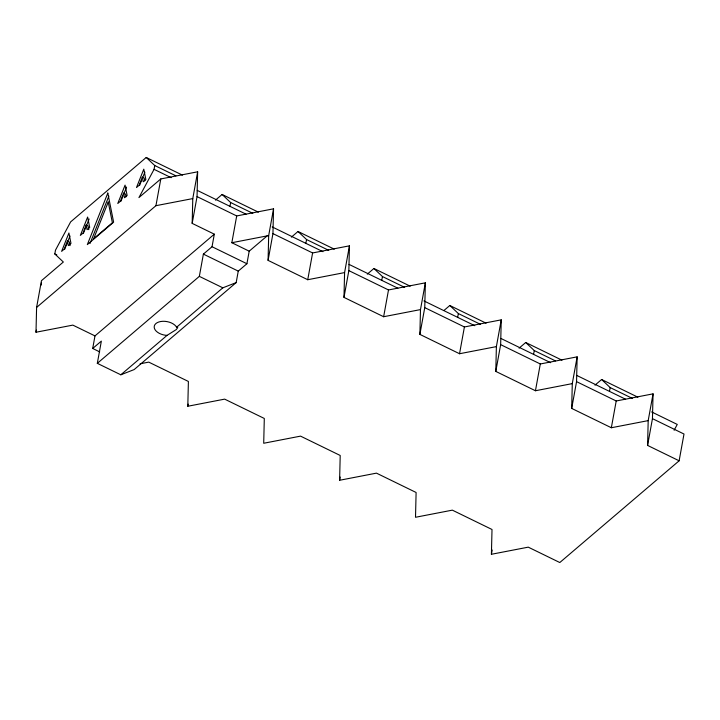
<?xml version="1.0" encoding="UTF-8"?>
<svg xmlns="http://www.w3.org/2000/svg" width="720" height="720" viewBox="0 0 720 720"><rect width="100%" height="100%" fill="white"/><g stroke="black" fill="none" stroke-linecap="round" stroke-linejoin="round"><path stroke-width="1.08" d="M146.214 157.464L154.755 165.528L154.062 169.335L138.924 197.586L160.803 178.929L197.64 171.81L192.78 198.585L192.177 223.38L214.317 234.171L94.986 335.907L72.846 325.116L36 332.235L36.594 307.44L41.463 280.674L63.342 262.017L54.801 253.953L55.494 250.146L70.632 221.895L146.214 157.464L182.457 175.14M41.355 284.985L41.409 282.825M197.64 171.81L197.046 196.605L236.7 215.937L273.546 208.818L272.943 233.613L312.606 252.945L349.443 245.826L348.849 270.621L388.503 289.953L425.349 282.834L424.755 307.629L464.409 326.961L501.246 319.842L500.652 344.637L540.306 363.969L577.152 356.85L576.558 381.645L616.212 400.977L653.058 393.849L652.455 418.644L684 434.025L679.131 460.8L559.8 562.536L528.255 547.155L491.409 554.283L492.012 529.488L452.349 510.147L415.512 517.275L416.106 492.48L376.452 473.139L339.606 480.267L340.209 455.472L300.546 436.131L263.709 443.259L264.303 418.464L224.649 399.132L187.803 406.251L188.397 381.456L148.743 362.124L140.076 363.798M349.443 245.826L344.583 272.592L307.737 279.72L268.083 260.379L268.677 235.584L273.546 208.818M425.349 282.834L420.48 309.6L383.643 316.728L343.98 297.387L344.583 272.592M501.246 319.842L496.386 346.608L459.54 353.736L419.886 334.395L420.48 309.6M577.152 356.85L572.283 383.616L535.446 390.744L495.792 371.403L496.386 346.608M653.058 393.849L648.189 420.624L611.343 427.743L571.689 408.411L572.283 383.616M679.131 460.8L647.595 445.419L648.189 420.624M36 332.235L36.387 330.093M99.675 351.873L92.7 348.471L94.986 335.907M267.138 235.89L249.201 251.181L246.915 263.736L238.257 271.116L236.178 282.6L134.154 369.576L120.825 374.796L97.317 363.339L101.358 341.091L92.7 348.471M36.594 307.44L155.934 205.686L160.803 178.929M192.177 223.38L197.046 196.605M97.317 363.339L199.341 276.363L203.382 254.115L212.04 246.735L214.317 234.171M187.803 406.251L188.19 404.109M229.968 206.343L230.652 202.536L222.111 194.472L215.478 200.124M249.201 251.181L231.84 242.712L236.7 215.937M268.083 260.379L272.943 233.613M305.865 243.351L306.558 239.544L298.017 231.48L291.384 237.132M307.737 279.72L312.606 252.945M343.98 297.387L348.849 270.621M339.606 480.267L340.191 477.054M381.771 280.35L382.455 276.552L373.923 268.488L367.281 274.14M383.643 316.728L388.503 289.953M419.886 334.395L424.755 307.629M457.668 317.358L458.361 313.56L449.82 305.496L444.015 310.437M459.54 353.736L464.409 326.961M495.792 371.403L500.652 344.637M491.409 554.283L492.192 549.999M533.574 354.366L534.267 350.568L525.726 342.504L519.093 348.156M535.446 390.744L540.306 363.969M571.689 408.411L576.558 381.645M609.471 391.374L610.164 387.576L601.623 379.503L594.99 385.164M611.343 427.743L616.212 400.977M647.595 445.419L652.455 418.644M67.455 241.038L64.233 249.12L61.623 251.352L68.913 233.01L70.983 243.378L68.364 245.601L67.455 241.038L69.345 241.956L70.074 245.619M64.728 249.219L67.158 243.108M67.968 241.065L69.993 235.971M86.175 225.072L82.953 233.163L80.343 235.395L87.633 217.053L89.703 227.412L87.084 229.644L86.175 225.072L88.065 225.999L88.794 229.653M83.448 233.262L89.118 218.997M90.045 243.459L108.882 196.056M123.606 193.158L120.393 201.249L117.783 203.481L125.073 185.13L127.143 195.498L124.524 197.73L123.606 193.158L125.505 194.085L126.054 196.821M120.888 201.348L122.913 196.245M123.723 194.211L126.558 187.074M142.326 177.201L139.113 185.292L136.503 187.515L143.784 169.173L145.863 179.541L143.244 181.773L142.326 177.201L144.225 178.128L144.774 180.864M139.608 185.382L141.633 180.288M142.443 178.254L144.873 172.134M674.127 430.272L677.259 424.431L651.636 411.93M120.825 374.796L167.103 335.34L176.274 329.571L177.768 327.582L176.562 327.276L175.968 326.268A11.709 6.867 10.3 0 0 155.907 323.55A11.709 6.867 10.3 0 0 165.429 335.25L167.103 335.34M176.562 327.276L222.84 287.82L236.178 282.6M155.934 205.686L192.78 198.585M231.84 242.712L268.677 235.584M222.111 194.472L258.363 212.139M298.017 231.48L334.26 249.147M373.923 268.488L410.166 286.155M449.82 305.496L486.063 323.163M525.726 342.504L561.969 360.171M601.623 379.503L637.866 397.179M154.755 165.528L175.896 175.833M230.652 202.536L252.801 213.336M306.558 239.544L328.707 250.344M382.455 276.552L404.613 287.352M458.361 313.56L480.51 324.36M534.267 350.568L555.408 360.873M610.164 387.576L632.313 398.367M154.062 169.335L171.18 177.678M197.244 190.386L246.069 214.191M272.16 226.908L322.983 251.694M349.047 264.402L397.872 288.207M423.963 300.924L474.786 325.71M500.85 338.418L550.683 362.709M576.756 375.426L625.581 399.231M212.04 246.735L246.915 263.736M203.382 254.115L238.257 271.116M199.341 276.363L222.84 287.82M54.801 253.953L56.817 254.934M107.811 193.068L87.336 244.593L113.625 222.183L107.811 193.068M108.243 202.014L93.663 238.707L112.383 222.75L108.243 202.014"/></g></svg>
